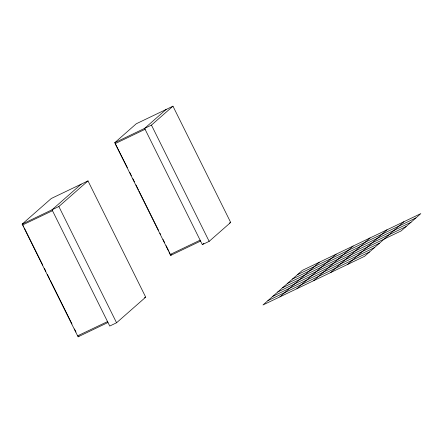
<?xml version="1.0" encoding="UTF-8"?>
<svg xmlns="http://www.w3.org/2000/svg" width="443" height="443" viewBox="0 0 443 443"><rect width="100%" height="100%" fill="white"/><g stroke="black" fill="none" stroke-linecap="round" stroke-linejoin="round"><path stroke-width="0.66" d="M107.981 322.493L78.095 336.813L22.15 224.114L51.288 198.492L87.996 180.905L145.703 297.153L116.564 322.77L109.742 326.042L52.036 209.794L81.174 184.172M200.574 241.081L170.688 255.395L114.743 142.696L136.261 123.774L172.969 106.187L230.676 222.436L209.157 241.357L202.335 244.625L144.628 128.376L166.147 109.454M22.781 224.867L52.49 210.707M22.15 224.114L58.858 206.521L87.996 180.905M114.743 142.696L151.451 125.109L172.969 106.187M77.818 335.744L107.527 321.585M78.095 336.813L79.12 335.916M170.688 255.395L171.712 254.498M202.335 244.625L203.869 243.273M279.915 296.86L319.237 262.284M296.854 288.742L336.171 254.171M313.788 280.629L353.11 246.053M330.722 272.517L370.043 237.941M347.655 264.405L386.977 229.828M403.916 221.716L364.595 256.292L262.981 304.972L302.303 270.396L420.85 213.598L401.192 230.886L282.64 287.684M145.082 129.29L115.197 143.61L127.362 167.609M229.435 223.028L230.676 222.436M200.12 240.167L170.234 254.487L169.182 251.851M144.462 297.746L145.703 297.153M297.386 274.721L415.933 217.923M292.474 279.04L411.021 222.242M287.557 283.365L406.104 226.567M277.728 292.003L379.341 243.323M272.81 296.328L374.424 247.648M267.899 300.647L369.506 251.967M151.451 125.109L209.157 241.357M129.821 172.565L131.361 175.661M132.9 178.762L134.434 181.857M135.973 184.952L138.432 189.909M139.047 191.149L158.422 230.172M159.956 233.267L160.571 234.508M163.035 239.464L164.569 242.559M166.108 245.66L168.567 250.616M58.858 206.521L116.564 322.77M23.086 225.487L23.7 226.727M24.315 227.962L42.766 265.13M44.306 268.225L45.839 271.326M47.379 274.422L49.837 279.378M50.452 280.618L71.976 323.977M74.441 328.933L75.974 332.029"/></g></svg>
